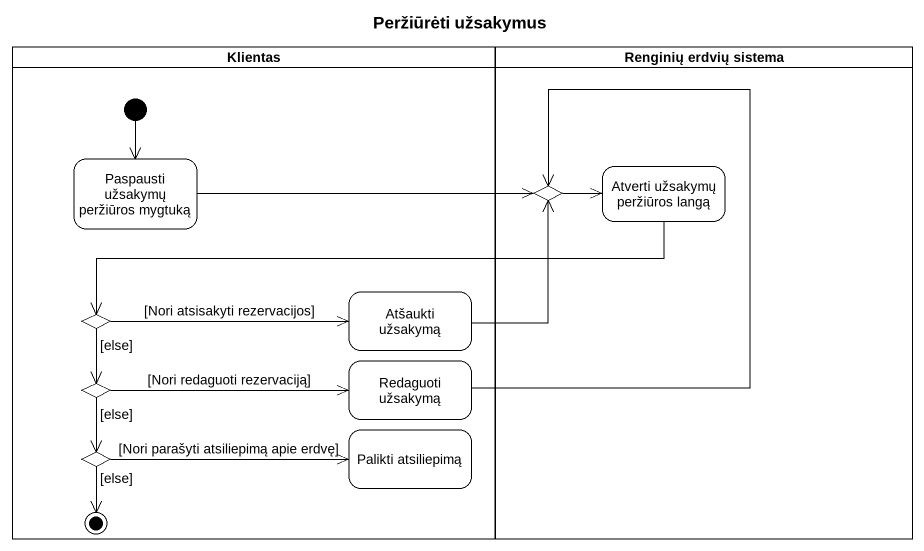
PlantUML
@startuml
title Peržiūrėti užsakymus
hide empty description
state Klientas <<partition>> {
  state "Paspausti užsakymų peržiūros mygtuką" as Paspausti_užsakymų
  state "Atšaukti užsakymą" as Atšaukti_užsakymą
  state choice2 <<choice>>
  state choice3 <<choice>>
  state "Redaguoti užsakymą" as Redaguoti_užsakymą
  state choice4 <<choice>>
  state "Palikti atsiliepimą" as Palikti_atsiliepimą
  [*] --> Paspausti_užsakymų
  choice4 --> [*] : [else]
}
state "Renginių erdvių sistema" as Renginių_erdvių_sistema <<partition>> {
  state choice1 <<choice>>
  state "Atverti užsakymų peržiūros langą" as Atverti_užsakymų_peržiūros
}
Paspausti_užsakymų -right-> choice1
choice1 -right-> Atverti_užsakymų_peržiūros
Atverti_užsakymų_peržiūros -left-> choice2
Atšaukti_užsakymą -up-> choice1
choice2 -right-> Atšaukti_užsakymą : [Nori atsisakyti rezervacijos]
choice2 --> choice3 : [else]
choice3 -right-> Redaguoti_užsakymą : [Nori redaguoti rezervaciją]
choice3 --> choice4 : [else]
Redaguoti_užsakymą -up-> choice1
choice4 -right-> Palikti_atsiliepimą : [Nori parašyti atsiliepimą apie erdvę]
@enduml
